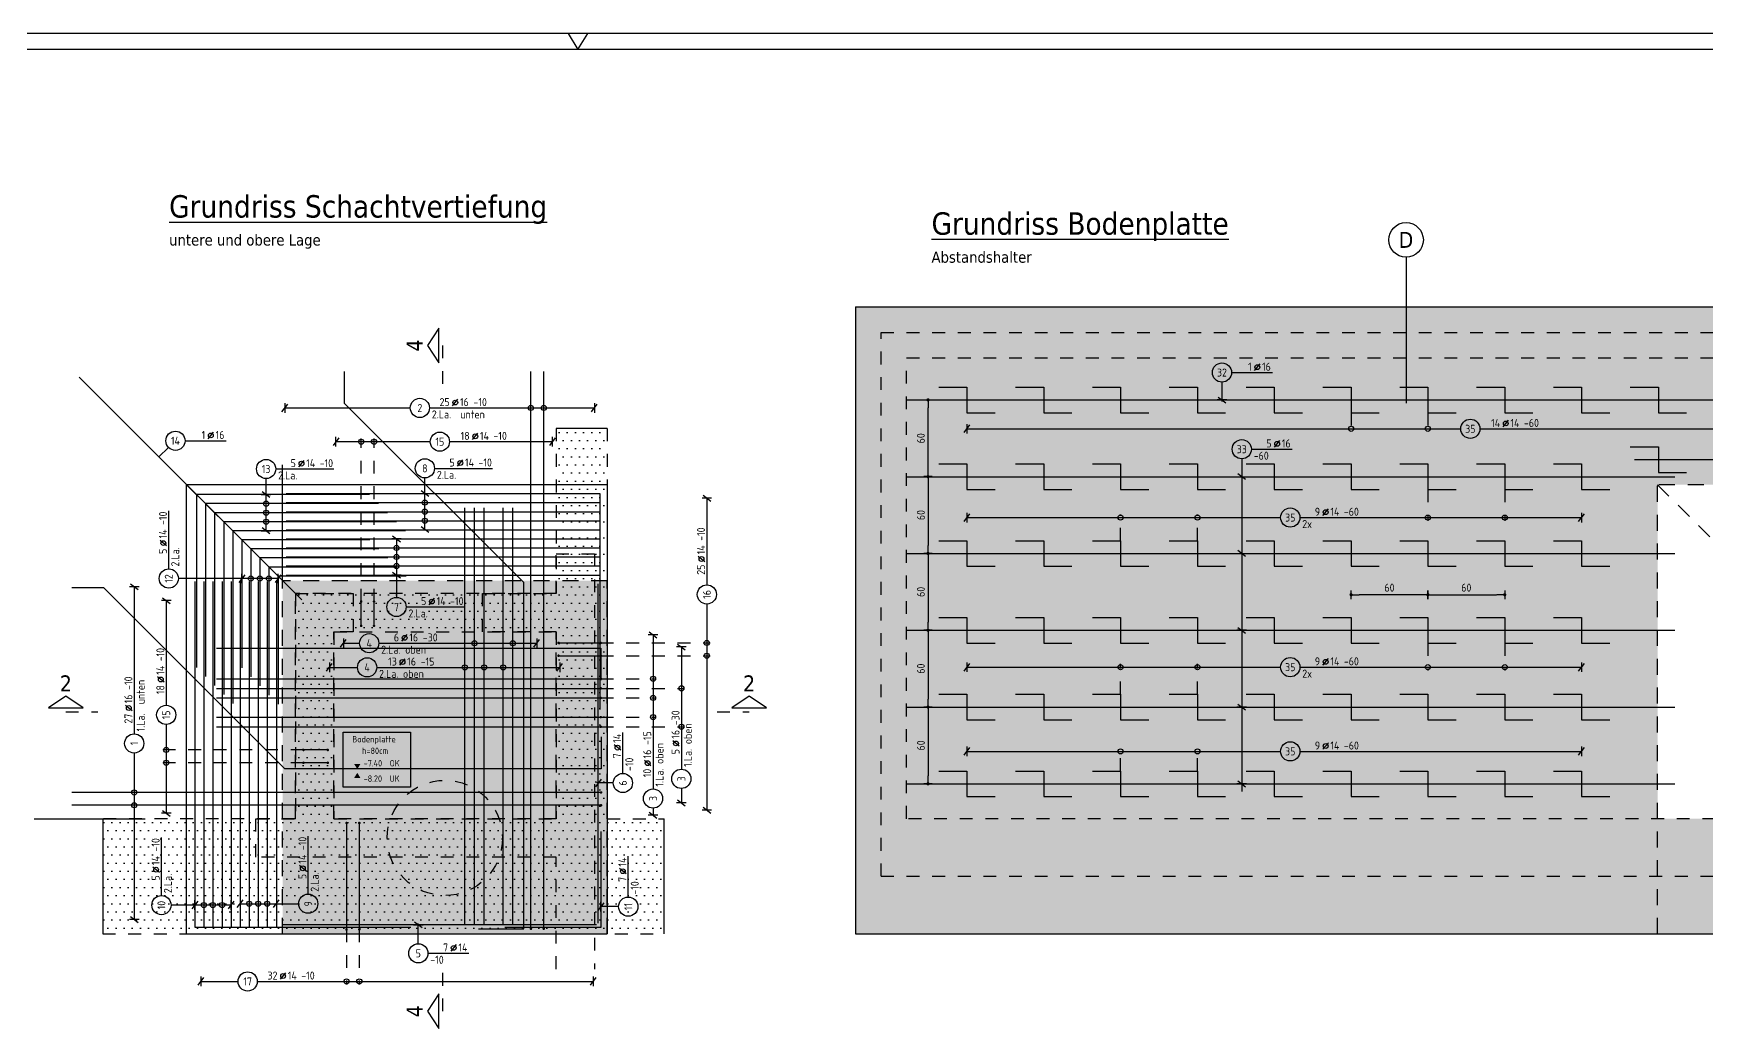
# Model space of a CAD drawing. Extents: x -13.2 to 53.1, y -36.8 to 21.9.
# Drawn here: x 12.98 to 26.05, y 13.25 to 21.02 of the extents above; entities that cross this region are included whole.
import ezdxf
from ezdxf.enums import TextEntityAlignment as Align

# ---------------------------------------------------------------- set-up
doc = ezdxf.new("R2010")
doc.units = 0
doc.header["$LTSCALE"] = 0.25
for name, pattern in [('AUSGEZOGEN', [1000.01, 1000, 0.01]), ('DIVIDE2', [0.625, 0.25, -0.125, 0, -0.125, 0, -0.125]), ('DOT', [0.175, 0.05, -0.125]), ('HIDDEN4', [0.12, 0.02, -0.1]), ('PUNKT', [0.175, 0.05, -0.125]), ('STRICHPUNKT2', [0.55, 0.25, -0.125, 0.05, -0.125]), ('VERDECKT', [0.375, 0.25, -0.125]), ('VERDECKTX2', [0.75, 0.5, -0.25])]:
    doc.linetypes.add(name, pattern=pattern)
for name, color, linetype in [('2.UG', 7, 'Continuous'), ('ACHSEN', 7, 'Continuous'), ('AFB', 7, 'Continuous'), ('BETON', 7, 'Continuous'), ('DRUEBER', 7, 'Continuous'), ('grau_hell', 7, 'Continuous'), ('Gründungspfähle', 7, 'Continuous'), ('koten', 7, 'Continuous'), ('MASSE', 7, 'Continuous'), ('OBJEKT', 7, 'Continuous'), ('RAHMEN', 7, 'Continuous'), ('RND', 7, 'Continuous'), ('SCHNITTE', 7, 'Continuous'), ('SCHRAFF', 7, 'Continuous'), ('SFP_Achsen', 7, 'Continuous'), ('TEXT', 7, 'Continuous'), ('VERDECKT', 7, 'Continuous')]:
    doc.layers.add(name, color=color, linetype=linetype)
doc.layers.add('NOPLOT', color=7, linetype='Continuous', plot=False)
doc.layers.add('RND-NOPLOT', color=7, linetype='Continuous', plot=False)
doc.styles.add('helv', font='tahoma.ttf')
doc.styles.add('txt', font='isocp.shx')
doc.dimstyles.new('DOT_I', dxfattribs={"dimscale": 0.25, "dimtxt": 0.25, "dimasz": 0.25, "dimexe": 0.1, "dimexo": 0.3, "dimgap": 0.1, "dimtad": 1, "dimdec": 3, "dimzin": 3, "dimtxsty": 'txt', "dimblk": 'DOT', "dimblk1": 'DOT', "dimblk2": 'DOT', "dimsah": 1, "dimcen": 0.1, "dimse1": 1, "dimse2": 1, "dimazin": 0, "dimtfac": 1, "dimtdec": 4, "dimtix": 1, "dimtmove": 2, "dimatfit": 3, "dimfxl": 0, "dimtvp": 1, "dimtolj": 1, "dimtzin": 0, "dimarcsym": 0})

# ---------------------------------------------------------------- blocks, each defined once
blk = doc.blocks.new('okrd_o')
at = {"layer": 'koten', "color": 7, "linetype": 'Continuous'}
blk.add_solid([(-0.125, 0.202), (0.125, 0.202), (0, 0)], dxfattribs=at)
at = {"layer": 'koten', "style": 'txt'}
blk.add_attdef('OKRD', (0.25, 0.1), '', height=0.25, dxfattribs=at)
blk = doc.blocks.new('okrd_u')
at = {"layer": 'koten', "color": 7, "linetype": 'Continuous'}
blk.add_solid([(-0.125, -0.202), (0.125, -0.202), (0, 0)], dxfattribs=at)
at = {"layer": 'koten', "style": 'txt'}
blk.add_attdef('OKRD', (0.25, -0.35), '', height=0.25, dxfattribs=at)
blk = doc.blocks.new('lei_gre')
at = {"layer": 'RND', "color": 7, "linetype": 'Continuous'}
for p, q in [((-0.09, -0.12), (0.09, 0.12)), ((0, 0.15), (0, -0.15))]:
    blk.add_line(p, q, dxfattribs=at)
blk = doc.blocks.new('RND_LEI')
at = {"layer": 'RND', "color": 7, "linetype": 'Continuous'}
blk.add_line((1.022, 0.066), (1.19, 0.27), dxfattribs=at)
for centre, radius in [((0, 0), 0.3), ((1.106, 0.168), 0.075)]:
    blk.add_circle(centre, radius, dxfattribs=at)
at = {"layer": 'RND', "color": 7, "linetype": 'Continuous', "style": 'txt'}
blk.add_attdef('POSL', text='', height=0.25, dxfattribs=at).set_placement((0, 0), align=Align.MIDDLE)
blk.add_attdef('ANZ', text='', height=0.25, dxfattribs=at).set_placement((0.931, 0.057), align=Align.RIGHT)
for tag, p in [('DUM', (1.253, 0.057)), ('ABSTD', (1.674, 0.057)), ('POSTXT', (0.374, -0.327))]:
    blk.add_attdef(tag, p, '', height=0.25, dxfattribs=at)
blk = doc.blocks.new('DOT')
at = {"layer": 'MASSE', "color": 7, "linetype": 'Continuous'}
for p, q in [((0, 0), (-1, 0)), ((0, 0.54), (0, -0.54))]:
    blk.add_line(p, q, dxfattribs=at)
at = {"layer": 'MASSE', "color": 7, "linetype": 'Continuous', "const_width": 0.2}
blk.add_lwpolyline([(-0.1, 0, 1), (0.1, 0, 1)], format="xyb", close=True, dxfattribs=at)
blk = doc.blocks.new('*D24')
at = {"layer": 'Defpoints', "color": 0, "linetype": 'AUSGEZOGEN', "transparency": 16777216}
for p in [(19.971, 18.162), (19.971, 18.162), (19.971, 17.562)]:
    blk.add_point(p, dxfattribs=at)
at = {"layer": 'MASSE', "color": 0, "linetype": 'AUSGEZOGEN', "lineweight": -2, "transparency": 16777216}
blk.add_line((19.971, 17.624), (19.971, 18.099), dxfattribs=at)
at = {"layer": 'MASSE', "color": 0, "linetype": 'AUSGEZOGEN', "lineweight": -2, "transparency": 16777216, "xscale": 0.0625, "yscale": 0.0625, "zscale": 0.0625}
for p, rotation in [((19.971, 18.162), 90), ((19.971, 17.562), 270)]:
    blk.add_blockref('DOT', p, dxfattribs=dict(at, rotation=rotation))
at = {"layer": 'MASSE', "color": 0, "linetype": 'AUSGEZOGEN', "transparency": 16777216, "insert": (19.915, 17.862), "char_height": 0.0625, "attachment_point": 5, "rotation": 90, "style": 'txt'}
blk.add_mtext('\\A1;60', dxfattribs=at)
blk = doc.blocks.new('*D25')
at = {"layer": 'Defpoints', "color": 0, "linetype": 'AUSGEZOGEN', "transparency": 16777216}
for p in [(19.971, 17.562), (19.971, 16.962), (19.971, 16.962)]:
    blk.add_point(p, dxfattribs=at)
at = {"layer": 'MASSE', "color": 0, "linetype": 'AUSGEZOGEN', "lineweight": -2, "transparency": 16777216}
blk.add_line((19.971, 17.499), (19.971, 17.024), dxfattribs=at)
at = {"layer": 'MASSE', "color": 0, "linetype": 'AUSGEZOGEN', "lineweight": -2, "transparency": 16777216, "xscale": 0.0625, "yscale": 0.0625, "zscale": 0.0625}
for p, rotation in [((19.971, 17.562), 90), ((19.971, 16.962), 270)]:
    blk.add_blockref('DOT', p, dxfattribs=dict(at, rotation=rotation))
at = {"layer": 'MASSE', "color": 0, "linetype": 'AUSGEZOGEN', "transparency": 16777216, "insert": (19.915, 17.262), "char_height": 0.0625, "attachment_point": 5, "rotation": 90, "style": 'txt'}
blk.add_mtext('\\A1;60', dxfattribs=at)
blk = doc.blocks.new('*D26')
at = {"layer": 'Defpoints', "color": 0, "linetype": 'AUSGEZOGEN', "transparency": 16777216}
for p in [(19.971, 16.962), (19.971, 16.362), (19.971, 16.362)]:
    blk.add_point(p, dxfattribs=at)
at = {"layer": 'MASSE', "color": 0, "linetype": 'AUSGEZOGEN', "lineweight": -2, "transparency": 16777216}
blk.add_line((19.971, 16.899), (19.971, 16.424), dxfattribs=at)
at = {"layer": 'MASSE', "color": 0, "linetype": 'AUSGEZOGEN', "lineweight": -2, "transparency": 16777216, "xscale": 0.0625, "yscale": 0.0625, "zscale": 0.0625}
for p, rotation in [((19.971, 16.962), 90), ((19.971, 16.362), 270)]:
    blk.add_blockref('DOT', p, dxfattribs=dict(at, rotation=rotation))
at = {"layer": 'MASSE', "color": 0, "linetype": 'AUSGEZOGEN', "transparency": 16777216, "insert": (19.915, 16.662), "char_height": 0.0625, "attachment_point": 5, "rotation": 90, "style": 'txt'}
blk.add_mtext('\\A1;60', dxfattribs=at)
blk = doc.blocks.new('*D27')
at = {"layer": 'Defpoints', "color": 0, "linetype": 'AUSGEZOGEN', "transparency": 16777216}
for p in [(19.971, 16.362), (19.971, 15.762), (19.971, 15.762)]:
    blk.add_point(p, dxfattribs=at)
at = {"layer": 'MASSE', "color": 0, "linetype": 'AUSGEZOGEN', "lineweight": -2, "transparency": 16777216}
blk.add_line((19.971, 16.299), (19.971, 15.824), dxfattribs=at)
at = {"layer": 'MASSE', "color": 0, "linetype": 'AUSGEZOGEN', "lineweight": -2, "transparency": 16777216, "xscale": 0.0625, "yscale": 0.0625, "zscale": 0.0625}
for p, rotation in [((19.971, 16.362), 90), ((19.971, 15.762), 270)]:
    blk.add_blockref('DOT', p, dxfattribs=dict(at, rotation=rotation))
at = {"layer": 'MASSE', "color": 0, "linetype": 'AUSGEZOGEN', "transparency": 16777216, "insert": (19.915, 16.062), "char_height": 0.0625, "attachment_point": 5, "rotation": 90, "style": 'txt'}
blk.add_mtext('\\A1;60', dxfattribs=at)
blk = doc.blocks.new('*D28')
at = {"layer": 'Defpoints', "color": 0, "linetype": 'AUSGEZOGEN', "transparency": 16777216}
for p in [(19.971, 15.762), (19.971, 15.162), (19.971, 15.162)]:
    blk.add_point(p, dxfattribs=at)
at = {"layer": 'MASSE', "color": 0, "linetype": 'AUSGEZOGEN', "lineweight": -2, "transparency": 16777216}
blk.add_line((19.971, 15.699), (19.971, 15.224), dxfattribs=at)
at = {"layer": 'MASSE', "color": 0, "linetype": 'AUSGEZOGEN', "lineweight": -2, "transparency": 16777216, "xscale": 0.0625, "yscale": 0.0625, "zscale": 0.0625}
for p, rotation in [((19.971, 15.762), 90), ((19.971, 15.162), 270)]:
    blk.add_blockref('DOT', p, dxfattribs=dict(at, rotation=rotation))
at = {"layer": 'MASSE', "color": 0, "linetype": 'AUSGEZOGEN', "transparency": 16777216, "insert": (19.915, 15.462), "char_height": 0.0625, "attachment_point": 5, "rotation": 90, "style": 'txt'}
blk.add_mtext('\\A1;60', dxfattribs=at)
blk = doc.blocks.new('*D29')
at = {"layer": 'Defpoints', "color": 0, "linetype": 'AUSGEZOGEN', "transparency": 16777216}
for p in [(23.275, 16.639), (23.275, 16.639), (23.875, 16.639)]:
    blk.add_point(p, dxfattribs=at)
at = {"layer": 'MASSE', "color": 0, "linetype": 'AUSGEZOGEN', "lineweight": -2, "transparency": 16777216}
blk.add_line((23.812, 16.639), (23.337, 16.639), dxfattribs=at)
at = {"layer": 'MASSE', "color": 0, "linetype": 'AUSGEZOGEN', "lineweight": -2, "transparency": 16777216, "xscale": 0.0625, "yscale": 0.0625, "zscale": 0.0625, "rotation": 180}
blk.add_blockref('DOT', (23.275, 16.639), dxfattribs=at)
at = {"layer": 'MASSE', "color": 0, "linetype": 'AUSGEZOGEN', "lineweight": -2, "transparency": 16777216, "xscale": 0.0625, "yscale": 0.0625, "zscale": 0.0625}
blk.add_blockref('DOT', (23.875, 16.639), dxfattribs=at)
at = {"layer": 'MASSE', "color": 0, "linetype": 'AUSGEZOGEN', "transparency": 16777216, "insert": (23.575, 16.695), "char_height": 0.0625, "attachment_point": 5, "style": 'txt'}
blk.add_mtext('\\A1;60', dxfattribs=at)
blk = doc.blocks.new('*D30')
at = {"layer": 'Defpoints', "color": 0, "linetype": 'AUSGEZOGEN', "transparency": 16777216}
for p in [(23.875, 16.639), (24.475, 16.639), (24.475, 16.639)]:
    blk.add_point(p, dxfattribs=at)
at = {"layer": 'MASSE', "color": 0, "linetype": 'AUSGEZOGEN', "lineweight": -2, "transparency": 16777216}
blk.add_line((23.937, 16.639), (24.412, 16.639), dxfattribs=at)
at = {"layer": 'MASSE', "color": 0, "linetype": 'AUSGEZOGEN', "lineweight": -2, "transparency": 16777216, "xscale": 0.0625, "yscale": 0.0625, "zscale": 0.0625, "rotation": 180}
blk.add_blockref('DOT', (23.875, 16.639), dxfattribs=at)
at = {"layer": 'MASSE', "color": 0, "linetype": 'AUSGEZOGEN', "lineweight": -2, "transparency": 16777216, "xscale": 0.0625, "yscale": 0.0625, "zscale": 0.0625}
blk.add_blockref('DOT', (24.475, 16.639), dxfattribs=at)
at = {"layer": 'MASSE', "color": 0, "linetype": 'AUSGEZOGEN', "transparency": 16777216, "insert": (24.175, 16.695), "char_height": 0.0625, "attachment_point": 5, "style": 'txt'}
blk.add_mtext('\\A1;60', dxfattribs=at)
blk = doc.blocks.new('SCHN-1')
at = {"layer": 'SCHNITTE', "color": 5, "linetype": 'Continuous'}
blk.add_lwpolyline([(0.54, 0.125), (0, 0.485), (-0.54, 0.125)], close=True, dxfattribs=at)
at = {"layer": 'SCHNITTE', "color": 6, "linetype": 'Continuous', "style": 'helv'}
blk.add_attdef('SCHN-1', text='', height=0.5, dxfattribs=at).set_placement((0, 0.635), align=Align.CENTER)
blk = doc.blocks.new('A0-19-0')
at = {"layer": 'RAHMEN'}
blk.add_line((137.9, 84.1), (0, 84.1), dxfattribs=at)
at = {"layer": 'RAHMEN', "color": 7, "linetype": 'Continuous'}
for p, q in [((68.64, 84.1), (68.95, 83.6)), ((68.95, 83.6), (69.26, 84.1))]:
    blk.add_line(p, q, dxfattribs=at)
at = {"layer": 'RAHMEN', "color": 5}
blk.add_line((137.4, 83.6), (2, 83.6), dxfattribs=at)

msp = doc.modelspace()

# ---------------------------------------------------------------- hatches: boundary and pattern name
at = {"layer": 'grau_hell'}
for points in [[(28.9542, 17.4992), (28.9542, 18.8892), (19.4042, 18.8892), (19.4042, 13.9892), (25.6692, 13.9892), (25.6692, 17.4992)], [(17.4661, 16.7492), (14.9311, 16.7492), (14.9311, 13.9892), (17.4661, 13.9892)]]:
    msp.add_hatch(color=9, dxfattribs=at).paths.add_polyline_path(points)
at = {"layer": 'SCHRAFF', "linetype": 'AUSGEZOGEN'}
h = msp.add_hatch(dxfattribs=at)
h.set_pattern_fill('DOTS', scale=0.04, double=1)
h.set_pattern_definition([(0, (7.14734, 48.090336), (0.03175, 0.0635), [0, -0.0635])])
h.paths.add_polyline_path([(28.9542, 18.8892), (19.4042, 18.8892), (19.4042, 13.9892), (28.9542, 13.9892)])
h.paths.add_polyline_path([(28.5542, 18.4892), (28.5542, 16.6492), (28.5542, 16.3492), (28.5542, 14.8892), (26.8192, 14.8892), (26.5192, 14.8892), (19.8042, 14.8892), (19.8042, 18.4892)], flags=16)
h.paths.add_polyline_path([(24.3989, 15.6278), (25.0548, 15.6278), (25.0548, 15.0903), (24.3989, 15.0903)], flags=0)
h.paths.add_polyline_path([(26.8192, 16.3492), (28.5542, 16.3492), (26.957, 16.2118), (26.8192, 14.8892)], flags=0)
h.paths.add_polyline_path([(27.3519, 15.9666), (28.0078, 15.9666), (28.0078, 15.429), (27.3519, 15.429)], flags=0)
h.paths.add_polyline_path([(27.531, 15.7385), (27.8125, 15.7385), (27.8125, 15.8263), (27.531, 15.8263)], flags=8)
h.paths.add_polyline_path([(27.4302, 15.8306), (27.9052, 15.8306), (27.9052, 15.9431), (27.4302, 15.9431)], flags=8)
h.paths.add_polyline_path([(24.578, 15.3998), (24.8595, 15.3998), (24.8595, 15.4876), (24.578, 15.4876)], flags=8)
h.paths.add_polyline_path([(24.4772, 15.4919), (24.9522, 15.4919), (24.9522, 15.6044), (24.4772, 15.6044)], flags=8)
at = {"layer": 'SCHRAFF', "linetype": 'Continuous'}
h = msp.add_hatch(dxfattribs=at)
h.set_pattern_fill('DOTS', scale=0.04, style=0, double=1)
h.set_pattern_definition([(0, (-4.340735, 39.815726), (0.03175, 0.0635), [0, -0.0635])])
h.paths.add_polyline_path([(15.0311, 16.6492), (15.0311, 14.8892), (14.1811, 14.8892), (14.1811, 13.9892), (17.4661, 13.9892), (17.4661, 17.4992), (17.0661, 17.4992), (17.0661, 16.6492)])
h.paths.add_polyline_path([(17.0661, 16.3492), (17.0661, 14.8892), (15.3311, 14.8892), (15.3311, 16.3492)], flags=16)
h.paths.add_polyline_path([(17.4661, 17.4992), (17.4661, 17.9392), (17.0661, 17.9392), (17.0661, 17.4992)])
h.paths.add_polyline_path([(17.4661, 13.9892), (17.9093, 13.9892), (17.9093, 14.8892), (17.4661, 14.8892)])
h.paths.add_polyline_path([(14.1811, 14.8892), (13.5257, 14.8892), (13.5257, 13.9892), (14.1811, 13.9892)])

# ---------------------------------------------------------------- linework, layer by layer
at = {"layer": '2.UG', "color": 102, "linetype": 'HIDDEN4', "lineweight": -2}
for p, q in [((17.0661, 16.6492), (17.0661, 16.9592)), ((17.0661, 16.9592), (17.3661, 16.9592)), ((17.3661, 16.9592), (17.3661, 13.7145)), ((15.0311, 14.8892), (15.0311, 16.6492)), ((15.0311, 16.6492), (15.4811, 16.6492)), ((15.4811, 16.6492), (15.4811, 16.3492)), ((16.4911, 16.3492), (16.4911, 16.6492)), ((16.4911, 16.6492), (17.0661, 16.6492)), ((15.4811, 16.3492), (15.3311, 16.3492)), ((15.3311, 16.3492), (15.3311, 14.8892)), ((17.0661, 16.3492), (16.4911, 16.3492)), ((17.0661, 14.8892), (17.0661, 16.3492)), ((14.7211, 14.5892), (14.7211, 14.8892)), ((14.7211, 14.8892), (15.0311, 14.8892)), ((15.3311, 14.8892), (17.0661, 14.8892)), ((17.0661, 14.5892), (14.7211, 14.5892)), ((17.0661, 13.7145), (17.0661, 14.5892))]:
    msp.add_line(p, q, dxfattribs=at)
at = {"layer": 'ACHSEN', "color": 140, "linetype": 'AUSGEZOGEN'}
for p, q in [((23.7042, 19.2764), (23.7042, 18.1372)), ((12.9913, 14.8892), (13.8567, 14.8892))]:
    msp.add_line(p, q, dxfattribs=at)
at = {"layer": 'AFB', "color": 1, "linetype": 'DIVIDE2'}
for p, q in [((19.6042, 18.6892), (28.7542, 18.6892)), ((19.6042, 14.4392), (19.6042, 18.6892)), ((19.6042, 14.4392), (28.7542, 14.4392))]:
    msp.add_line(p, q, dxfattribs=at)
at = {"layer": 'BETON', "color": 6, "linetype": 'AUSGEZOGEN'}
for p, q in [((19.4042, 18.8892), (28.9542, 18.8892)), ((19.4042, 18.8892), (19.4042, 13.9892)), ((17.4661, 17.4992), (14.1811, 17.4992)), ((14.1811, 13.9892), (14.1811, 17.4992)), ((17.4661, 17.4992), (17.4661, 13.9892)), ((14.1811, 13.9892), (17.4661, 13.9892)), ((19.4042, 13.9892), (28.9542, 13.9892))]:
    msp.add_line(p, q, dxfattribs=at)
at = {"layer": 'DRUEBER', "color": 7, "linetype": 'PUNKT'}
for p, q in [((17.4661, 17.9392), (17.4661, 14.8892)), ((17.0661, 16.6492), (15.0311, 16.6492)), ((15.0311, 16.6492), (15.0311, 14.8892)), ((15.3311, 16.3492), (17.0661, 16.3492)), ((15.3311, 14.8892), (15.3311, 16.3492)), ((13.5257, 13.9892), (17.9093, 13.9892))]:
    msp.add_line(p, q, dxfattribs=at)
at = {"layer": 'DRUEBER', "color": 7, "linetype": 'DOT'}
msp.add_line((17.4661, 14.8892), (17.9093, 14.8892), dxfattribs=at)
at = {"layer": 'DRUEBER', "color": 7, "linetype": 'PUNKT'}
for points in [[(26.5192, 14.8892), (19.8042, 14.8892), (19.8042, 18.4892), (28.5542, 18.4892), (28.5542, 16.6492)], [(17.0661, 17.9392), (17.0661, 16.6492)], [(17.0661, 16.3492), (17.0661, 14.8892), (15.3311, 14.8892)], [(15.0311, 14.8892), (13.5257, 14.8892)]]:
    msp.add_lwpolyline(points, dxfattribs=at)
at = {"layer": 'Gründungspfähle', "color": 171, "linetype": 'VERDECKT'}
msp.add_circle((16.1979, 14.7392), 0.45, dxfattribs=at)
at = {"layer": 'NOPLOT', "color": 191, "linetype": 'AUSGEZOGEN'}
for points in [[(17.4661, 17.9392), (17.0661, 17.9392)], [(13.5257, 14.8892), (13.5257, 13.9892)], [(17.9093, 13.9892), (17.9093, 14.8892)]]:
    msp.add_lwpolyline(points, dxfattribs=at)
at = {"layer": 'OBJEKT', "color": 1, "linetype": 'AUSGEZOGEN'}
msp.add_lwpolyline([(15.4042, 15.5666), (15.929, 15.5666), (15.929, 15.1365), (15.4042, 15.1365)], close=True, dxfattribs=at)
at = {"layer": 'RND', "color": 102, "linetype": 'AUSGEZOGEN'}
for p, q in [((22.2665, 18.3006), (22.2665, 18.1492)), ((14.0401, 17.7901), (13.964, 17.7162)), ((22.4212, 17.7013), (22.4212, 15.101)), ((17.513, 15.1685), (17.3854, 15.1685)), ((17.5551, 14.2026), (17.4069, 14.2026)), ((15.9905, 13.9128), (15.9905, 14.0713))]:
    msp.add_line(p, q, dxfattribs=at)
at = {"layer": 'RND', "color": 7, "linetype": 'AUSGEZOGEN'}
for p, q in [((22.3415, 18.3756), (22.6615, 18.3756)), ((14.9482, 18.099), (15.9277, 18.099)), ((16.0777, 18.099), (17.3652, 18.099)), ((20.2748, 17.9359), (24.1314, 17.9359)), ((24.2814, 17.9359), (28.0748, 17.9359)), ((14.1689, 17.8423), (14.4889, 17.8423)), ((16.0838, 17.8351), (15.3475, 17.8351)), ((17.0375, 17.8351), (16.2338, 17.8351)), ((22.4962, 17.7763), (22.8162, 17.7763)), ((14.8016, 17.4217), (14.8016, 17.547)), ((14.8766, 17.622), (15.3297, 17.622)), ((16.0419, 17.4297), (16.0419, 17.5519)), ((16.1169, 17.6269), (16.5701, 17.6269)), ((14.8016, 17.1388), (14.8016, 17.4217)), ((16.0419, 17.1469), (16.0419, 17.4297)), ((18.2439, 17.3936), (18.2439, 16.7169)), ((14.0417, 16.8412), (14.0417, 17.2943)), ((20.2748, 17.2424), (22.7251, 17.2424)), ((22.8751, 17.2424), (25.0748, 17.2424)), ((15.8202, 17.0762), (15.8202, 16.7933)), ((14.6121, 16.7662), (14.1167, 16.7662)), ((14.895, 16.7662), (14.6121, 16.7662)), ((15.8202, 16.7933), (15.8202, 16.619)), ((13.772, 16.7024), (13.772, 15.5526)), ((14.0217, 16.5933), (14.0217, 15.7756)), ((15.8952, 16.544), (16.3483, 16.544)), ((18.2439, 16.5669), (18.2439, 14.9565)), ((15.4057, 16.2605), (15.532, 16.2605)), ((15.682, 16.2605), (16.9157, 16.2605)), ((17.8237, 16.3263), (17.8237, 15.122)), ((18.0448, 16.2315), (18.0448, 15.2759)), ((15.2959, 16.0717), (15.5154, 16.0717)), ((15.6654, 16.0717), (17.0945, 16.0717)), ((20.2748, 16.0734), (22.7251, 16.0734)), ((22.8751, 16.0734), (25.0748, 16.0734)), ((14.0217, 15.6256), (14.0217, 14.9316)), ((17.588, 15.2435), (17.588, 15.5635)), ((13.772, 15.4026), (13.772, 14.1018)), ((20.2748, 15.4155), (22.7251, 15.4155)), ((22.8751, 15.4155), (25.0748, 15.4155)), ((18.0448, 15.1259), (18.0448, 15.0138)), ((17.8237, 14.972), (17.8237, 14.9174)), ((13.9845, 14.2894), (13.9845, 14.7425)), ((15.1309, 14.3002), (15.1309, 14.7534)), ((17.6301, 14.2776), (17.6301, 14.5976)), ((14.2454, 14.2144), (14.0595, 14.2144)), ((14.5282, 14.2144), (14.2454, 14.2144)), ((14.599, 14.2252), (14.8818, 14.2252)), ((14.8818, 14.2252), (15.0559, 14.2252)), ((16.0655, 13.8378), (16.3855, 13.8378)), ((14.2932, 13.6182), (14.583, 13.6182)), ((14.733, 13.6182), (17.3571, 13.6182))]:
    msp.add_line(p, q, dxfattribs=at)
at = {"layer": 'RND', "color": 102, "linetype": 'VERDECKT'}
for p, q in [((23.2748, 18.0618), (23.2748, 17.9109)), ((23.8748, 18.0618), (23.8748, 17.9109)), ((15.5445, 16.5866), (15.5445, 17.8601)), ((15.6445, 16.5866), (15.6445, 17.8601)), ((23.8748, 17.4618), (23.8748, 17.2174)), ((24.4748, 17.4618), (24.4748, 17.2174)), ((21.4748, 17.0618), (21.4748, 17.2674)), ((22.0748, 17.0618), (22.0748, 17.2674)), ((17.415, 16.263), (18.2689, 16.263)), ((23.8748, 16.2618), (23.8748, 16.0484)), ((24.4748, 16.2618), (24.4748, 16.0484)), ((17.415, 16.163), (18.2689, 16.163)), ((21.4748, 15.8618), (21.4748, 16.0984)), ((22.0748, 15.8618), (22.0748, 16.0984)), ((17.415, 15.983), (17.8487, 15.983)), ((17.415, 15.908), (18.0698, 15.908)), ((17.415, 15.833), (17.8487, 15.833)), ((17.415, 15.683), (17.8487, 15.683)), ((17.415, 15.608), (18.0698, 15.608)), ((15.0937, 15.4267), (13.9967, 15.4267)), ((21.4748, 15.2618), (21.4748, 15.4405)), ((22.0748, 15.2618), (22.0748, 15.4405)), ((15.0937, 15.3267), (13.9967, 15.3267)), ((15.4299, 14.0241), (15.4299, 13.5932)), ((15.5299, 14.0241), (15.5299, 13.5932))]:
    msp.add_line(p, q, dxfattribs=at)
at = {"layer": 'RND', "color": 191, "linetype": 'AUSGEZOGEN'}
msp.add_line((14.9311, 16.7492), (14.9311, 17.6536), dxfattribs=at)
at = {"layer": 'RND', "color": 1, "linetype": 'AUSGEZOGEN'}
for points in [[(13.3409, 18.3393), (13.5177, 18.1626), (14.9033, 16.7769), (15.0801, 16.6002)], [(16.87, 14.0292), (16.87, 16.7343), (16.87, 18.1344), (16.87, 18.3844)], [(16.97, 14.0292), (16.97, 16.7343), (16.97, 18.1344), (16.97, 18.3844)], [(20.0548, 18.2618), (20.2748, 18.2618), (20.2748, 18.0618), (20.4948, 18.0618)], [(20.6548, 18.2618), (20.8748, 18.2618), (20.8748, 18.0618), (21.0948, 18.0618)], [(21.2548, 18.2618), (21.4748, 18.2618), (21.4748, 18.0618), (21.6948, 18.0618)], [(21.8548, 18.2618), (22.0748, 18.2618), (22.0748, 18.0618), (22.2948, 18.0618)], [(22.4548, 18.2618), (22.6748, 18.2618), (22.6748, 18.0618), (22.8948, 18.0618)], [(23.0548, 18.2618), (23.2748, 18.2618), (23.2748, 18.0618), (23.4948, 18.0618)], [(23.6548, 18.2618), (23.8748, 18.2618), (23.8748, 18.0618), (24.0948, 18.0618)], [(24.2548, 18.2618), (24.4748, 18.2618), (24.4748, 18.0618), (24.6948, 18.0618)], [(24.8548, 18.2618), (25.0748, 18.2618), (25.0748, 18.0618), (25.2948, 18.0618)], [(25.4548, 18.2618), (25.6748, 18.2618), (25.6748, 18.0618), (25.8948, 18.0618)], [(19.8042, 18.1618), (28.5542, 18.1618)], [(25.4548, 17.7952), (25.6748, 17.7952), (25.6748, 17.5952), (25.8948, 17.5952)], [(20.0548, 17.6618), (20.2748, 17.6618), (20.2748, 17.4618), (20.4948, 17.4618)], [(20.6548, 17.6618), (20.8748, 17.6618), (20.8748, 17.4618), (21.0948, 17.4618)], [(21.2548, 17.6618), (21.4748, 17.6618), (21.4748, 17.4618), (21.6948, 17.4618)], [(21.8548, 17.6618), (22.0748, 17.6618), (22.0748, 17.4618), (22.2948, 17.4618)], [(22.4548, 17.6618), (22.6748, 17.6618), (22.6748, 17.4618), (22.8948, 17.4618)], [(23.0548, 17.6618), (23.2748, 17.6618), (23.2748, 17.4618), (23.4948, 17.4618)], [(23.6548, 17.6618), (23.8748, 17.6618), (23.8748, 17.4618), (24.0948, 17.4618)], [(24.2548, 17.6618), (24.4748, 17.6618), (24.4748, 17.4618), (24.6948, 17.4618)], [(24.8548, 17.6618), (25.0748, 17.6618), (25.0748, 17.4618), (25.2948, 17.4618)], [(25.4878, 17.6952), (28.4878, 17.6952)], [(19.8042, 17.5618), (25.8042, 17.5618)], [(15.6086, 17.4217), (14.2586, 17.4217), (14.2586, 16.0717)], [(14.9575, 17.4297), (17.4084, 17.4297), (17.4084, 16.5797)], [(15.6793, 17.351), (14.3293, 17.351), (14.3293, 16.001)], [(15.75, 17.2803), (14.4, 17.2803), (14.4, 15.9303)], [(14.9575, 17.359), (17.4084, 17.359), (17.4084, 16.509)], [(14.9575, 17.2883), (17.4084, 17.2883), (17.4084, 16.4383)], [(16.3541, 14.0676), (16.3541, 17.3176)], [(16.5041, 14.0676), (16.5041, 17.3176)], [(16.6541, 14.0676), (16.6541, 17.3176)], [(15.8207, 17.2095), (14.4707, 17.2095), (14.4707, 15.8595)], [(15.8914, 17.1388), (14.5414, 17.1388), (14.5414, 15.7888)], [(14.9575, 17.2176), (17.4084, 17.2176), (17.4084, 16.3676)], [(14.9575, 17.1469), (17.4084, 17.1469), (17.4084, 16.2969)], [(15.6121, 17.0681), (14.6121, 17.0681), (14.6121, 16.0681)], [(15.6828, 16.9974), (14.6828, 16.9974), (14.6828, 15.9974)], [(14.9575, 17.0762), (17.4084, 17.0762), (17.4084, 16.0262)], [(14.9575, 17.0055), (17.4084, 17.0055), (17.4084, 15.9555)], [(20.0548, 17.0618), (20.2748, 17.0618), (20.2748, 16.8618), (20.4948, 16.8618)], [(20.6548, 17.0618), (20.8748, 17.0618), (20.8748, 16.8618), (21.0948, 16.8618)], [(21.2548, 17.0618), (21.4748, 17.0618), (21.4748, 16.8618), (21.6948, 16.8618)], [(21.8548, 17.0618), (22.0748, 17.0618), (22.0748, 16.8618), (22.2948, 16.8618)], [(22.4548, 17.0618), (22.6748, 17.0618), (22.6748, 16.8618), (22.8948, 16.8618)], [(23.0548, 17.0618), (23.2748, 17.0618), (23.2748, 16.8618), (23.4948, 16.8618)], [(23.6548, 17.0618), (23.8748, 17.0618), (23.8748, 16.8618), (24.0948, 16.8618)], [(24.2548, 17.0618), (24.4748, 17.0618), (24.4748, 16.8618), (24.6948, 16.8618)], [(24.8548, 17.0618), (25.0748, 17.0618), (25.0748, 16.8618), (25.2948, 16.8618)], [(15.7535, 16.9267), (14.7535, 16.9267), (14.7535, 15.9267)], [(15.8242, 16.856), (14.8242, 16.856), (14.8242, 15.856)], [(14.9575, 16.9347), (17.4084, 16.9347), (17.4084, 15.8847)], [(14.9575, 16.864), (17.4084, 16.864), (17.4084, 15.814)], [(19.8042, 16.9618), (25.8042, 16.9618)], [(14.2454, 16.7424), (14.2454, 14.0424), (15.6454, 14.0424)], [(14.3161, 16.7424), (14.3161, 14.0424), (15.7161, 14.0424)], [(14.3868, 16.7424), (14.3868, 14.0424), (15.7868, 14.0424)], [(14.4575, 16.7424), (14.4575, 14.0424), (15.8575, 14.0424)], [(14.5282, 16.7424), (14.5282, 14.0424), (15.9282, 14.0424)], [(14.599, 16.7424), (14.599, 14.0424), (15.649, 14.0424)], [(14.6697, 16.7424), (14.6697, 14.0424), (15.7197, 14.0424)], [(14.7404, 16.7424), (14.7404, 14.0424), (15.7904, 14.0424)], [(14.8111, 16.7424), (14.8111, 14.0424), (15.8611, 14.0424)], [(14.8818, 16.7424), (14.8818, 14.0424), (15.9318, 14.0424)], [(15.895, 16.7853), (14.895, 16.7853), (14.895, 15.7853)], [(14.9575, 16.7933), (17.4084, 16.7933), (17.4084, 15.7433)], [(17.3958, 14.0742), (17.3958, 16.7242)], [(15.5445, 16.3966), (15.5445, 16.5866)], [(15.6445, 16.3966), (15.6445, 16.5866)], [(19.8042, 16.3618), (25.8042, 16.3618)], [(20.0548, 16.4618), (20.2748, 16.4618), (20.2748, 16.2618), (20.4948, 16.2618)], [(20.6548, 16.4618), (20.8748, 16.4618), (20.8748, 16.2618), (21.0948, 16.2618)], [(21.2548, 16.4618), (21.4748, 16.4618), (21.4748, 16.2618), (21.6948, 16.2618)], [(21.8548, 16.4618), (22.0748, 16.4618), (22.0748, 16.2618), (22.2948, 16.2618)], [(22.4548, 16.4618), (22.6748, 16.4618), (22.6748, 16.2618), (22.8948, 16.2618)], [(23.0548, 16.4618), (23.2748, 16.4618), (23.2748, 16.2618), (23.4948, 16.2618)], [(23.6548, 16.4618), (23.8748, 16.4618), (23.8748, 16.2618), (24.0948, 16.2618)], [(24.2548, 16.4618), (24.4748, 16.4618), (24.4748, 16.2618), (24.6948, 16.2618)], [(24.8548, 16.4618), (25.0748, 16.4618), (25.0748, 16.2618), (25.2948, 16.2618)], [(17.0852, 16.263), (17.415, 16.263)], [(17.0852, 16.163), (17.415, 16.163)], [(14.415, 15.983), (17.415, 15.983)], [(14.415, 15.833), (17.415, 15.833)], [(20.0548, 15.8618), (20.2748, 15.8618), (20.2748, 15.6618), (20.4948, 15.6618)], [(20.6548, 15.8618), (20.8748, 15.8618), (20.8748, 15.6618), (21.0948, 15.6618)], [(21.2548, 15.8618), (21.4748, 15.8618), (21.4748, 15.6618), (21.6948, 15.6618)], [(21.8548, 15.8618), (22.0748, 15.8618), (22.0748, 15.6618), (22.2948, 15.6618)], [(22.4548, 15.8618), (22.6748, 15.8618), (22.6748, 15.6618), (22.8948, 15.6618)], [(23.0548, 15.8618), (23.2748, 15.8618), (23.2748, 15.6618), (23.4948, 15.6618)], [(23.6548, 15.8618), (23.8748, 15.8618), (23.8748, 15.6618), (24.0948, 15.6618)], [(24.2548, 15.8618), (24.4748, 15.8618), (24.4748, 15.6618), (24.6948, 15.6618)], [(24.8548, 15.8618), (25.0748, 15.8618), (25.0748, 15.6618), (25.2948, 15.6618)], [(14.415, 15.683), (17.415, 15.683)], [(19.8042, 15.7618), (25.8042, 15.7618)], [(15.2837, 15.4267), (15.0937, 15.4267)], [(15.2837, 15.3267), (15.0937, 15.3267)], [(19.8042, 15.1618), (25.8042, 15.1618)], [(20.0548, 15.2618), (20.2748, 15.2618), (20.2748, 15.0618), (20.4948, 15.0618)], [(20.6548, 15.2618), (20.8748, 15.2618), (20.8748, 15.0618), (21.0948, 15.0618)], [(21.2548, 15.2618), (21.4748, 15.2618), (21.4748, 15.0618), (21.6948, 15.0618)], [(21.8548, 15.2618), (22.0748, 15.2618), (22.0748, 15.0618), (22.2948, 15.0618)], [(22.4548, 15.2618), (22.6748, 15.2618), (22.6748, 15.0618), (22.8948, 15.0618)], [(23.0548, 15.2618), (23.2748, 15.2618), (23.2748, 15.0618), (23.4948, 15.0618)], [(23.6548, 15.2618), (23.8748, 15.2618), (23.8748, 15.0618), (24.0948, 15.0618)], [(24.2548, 15.2618), (24.4748, 15.2618), (24.4748, 15.0618), (24.6948, 15.0618)], [(24.8548, 15.2618), (25.0748, 15.2618), (25.0748, 15.0618), (25.2948, 15.0618)], [(17.4176, 15.0946), (14.9476, 15.0946), (13.5334, 15.0946), (13.2834, 15.0946)], [(17.4176, 14.9946), (14.9476, 14.9946), (13.5334, 14.9946), (13.2834, 14.9946)], [(15.4299, 14.8558), (15.4299, 14.0241)], [(15.5299, 14.8558), (15.5299, 14.0241)], [(17.4161, 14.7892), (17.4161, 14.0392), (16.6661, 14.0392)], [(17.3811, 14.0595), (14.9311, 14.0595)]]:
    msp.add_lwpolyline(points, dxfattribs=at)
at = {"layer": 'RND', "color": 7, "linetype": 'AUSGEZOGEN'}
for points in [[(16.4291, 14.0676), (16.4291, 17.3176)], [(16.7291, 14.0676), (16.7291, 17.3176)], [(14.415, 15.908), (17.415, 15.908)], [(14.415, 15.608), (17.415, 15.608)]]:
    msp.add_lwpolyline(points, dxfattribs=at)
at = {"layer": 'RND', "color": 7, "linetype": 'AUSGEZOGEN', "const_width": 0.01}
for points in [[(15.5445, 16.5916, 1), (15.5445, 16.5816, 1)], [(15.6445, 16.5916, 1), (15.6445, 16.5816, 1)], [(15.5445, 16.4016, 1), (15.5445, 16.3916, 1)], [(15.6445, 16.4016, 1), (15.6445, 16.3916, 1)], [(17.0802, 16.263, 1), (17.0902, 16.263, 1)], [(17.41, 16.263, 1), (17.42, 16.263, 1)], [(17.0802, 16.163, 1), (17.0902, 16.163, 1)], [(17.41, 16.163, 1), (17.42, 16.163, 1)], [(17.41, 15.983, 1), (17.42, 15.983, 1)], [(17.41, 15.908, 1), (17.42, 15.908, 1)], [(17.41, 15.833, 1), (17.42, 15.833, 1)], [(17.41, 15.683, 1), (17.42, 15.683, 1)], [(17.41, 15.608, 1), (17.42, 15.608, 1)], [(15.0887, 15.4267, 1), (15.0987, 15.4267, 1)], [(15.2787, 15.4267, 1), (15.2887, 15.4267, 1)], [(15.0887, 15.3267, 1), (15.0987, 15.3267, 1)], [(15.2787, 15.3267, 1), (15.2887, 15.3267, 1)], [(17.4126, 15.0946, 1), (17.4226, 15.0946, 1)], [(17.4126, 14.9946, 1), (17.4226, 14.9946, 1)], [(15.4249, 14.8558, 1), (15.4349, 14.8558, 1)], [(15.5249, 14.8558, 1), (15.5349, 14.8558, 1)], [(15.4249, 14.0241, 1), (15.4349, 14.0241, 1)], [(15.5249, 14.0241, 1), (15.5349, 14.0241, 1)], [(16.865, 14.0292, 1), (16.875, 14.0292, 1)], [(16.965, 14.0292, 1), (16.975, 14.0292, 1)]]:
    msp.add_lwpolyline(points, format="xyb", close=True, dxfattribs=at)
at = {"layer": 'RND', "color": 7, "linetype": 'AUSGEZOGEN'}
for centre in [(16.87, 18.099), (16.97, 18.099), (23.2748, 17.9359), (23.8748, 17.9359), (15.5445, 17.8351), (15.6445, 17.8351), (16.0419, 17.359), (14.8016, 17.351), (14.8016, 17.2803), (16.0419, 17.2883), (21.4748, 17.2424), (22.0748, 17.2424), (23.8748, 17.2424), (24.4748, 17.2424), (14.8016, 17.2095), (16.0419, 17.2176), (15.8202, 17.0055), (15.8202, 16.9347), (15.8202, 16.864), (14.6828, 16.7662), (14.7535, 16.7662), (14.8242, 16.7662), (16.4291, 16.2605), (16.7291, 16.2605), (18.2439, 16.263), (16.3541, 16.0717), (16.5041, 16.0717), (16.6541, 16.0717), (18.2439, 16.163), (21.4748, 16.0734), (22.0748, 16.0734), (23.8748, 16.0734), (24.4748, 16.0734), (17.8237, 15.983), (17.8237, 15.833), (18.0448, 15.908), (17.8237, 15.683), (18.0448, 15.608), (14.0217, 15.4267), (21.4748, 15.4155), (22.0748, 15.4155), (14.0217, 15.3267), (13.772, 15.0946), (13.772, 14.9946), (14.6697, 14.2252), (14.7404, 14.2252), (14.8111, 14.2252), (14.3161, 14.2144), (14.3868, 14.2144), (14.4575, 14.2144), (15.4299, 13.6182), (15.5299, 13.6182)]:
    msp.add_circle(centre, 0.02, dxfattribs=at)
at = {"layer": 'RND-NOPLOT', "color": 191, "linetype": 'Continuous'}
for points in [[(16.4615, 14.0292), (16.8147, 14.0292), (16.8147, 16.7343), (15.4146, 18.1344), (15.4146, 18.3844)], [(17.4176, 15.5296), (17.4176, 15.2796), (14.9476, 15.2796), (13.5334, 16.6938), (13.2834, 16.6938)], [(14.415, 16.2224), (17.415, 16.2224), (17.415, 15.9724)]]:
    msp.add_lwpolyline(points, dxfattribs=at)
at = {"layer": 'SCHNITTE', "color": 5, "linetype": 'STRICHPUNKT2'}
for p, q in [((16.1829, 18.2872), (16.1829, 18.5872)), ((13.2377, 15.7254), (13.4877, 15.7254)), ((18.3238, 15.7254), (18.5738, 15.7254)), ((16.1829, 13.3848), (16.1829, 13.6848))]:
    msp.add_line(p, q, dxfattribs=at)
at = {"layer": 'SFP_Achsen', "color": 7, "linetype": 'AUSGEZOGEN'}
msp.add_circle((23.7042, 19.4116), 0.1352, dxfattribs=at)
at = {"layer": 'VERDECKT', "color": 7, "linetype": 'VERDECKTX2'}
for p, q in [((14.1811, 17.4992), (14.9311, 16.7492)), ((28.9542, 17.4992), (25.6692, 17.4992)), ((25.6692, 13.9892), (25.6692, 17.4992)), ((25.6692, 17.4992), (26.4192, 16.7492)), ((17.4661, 16.7492), (14.9311, 16.7492)), ((14.9311, 13.9892), (14.9311, 16.7492)), ((17.4661, 13.9892), (17.4661, 16.7492)), ((14.9311, 13.9892), (17.4661, 13.9892))]:
    msp.add_line(p, q, dxfattribs=at)

# ---------------------------------------------------------------- block references
at = {"layer": 'koten', "color": 6, "linetype": 'AUSGEZOGEN', "xscale": 0.2, "yscale": 0.2, "zscale": 0.2}
for name, p, values in [('okrd_o', (15.5139, 15.2777), {'OKRD': '-7.40  OK'}), ('okrd_u', (15.5139, 15.2477), {'OKRD': '-8.20  UK'})]:
    msp.add_blockref(name, p, dxfattribs=at).add_auto_attribs(values)
at = {"layer": 'RAHMEN', "color": 5, "linetype": 'AUSGEZOGEN', "xscale": 0.25, "yscale": 0.25, "zscale": 0.25}
msp.add_blockref('A0-19-0', (0, 0), dxfattribs=at)
at = {"layer": 'RND', "color": 7, "linetype": 'AUSGEZOGEN', "xscale": 0.25, "yscale": 0.25, "zscale": 0.25}
for p, values in [((22.2665, 18.3756), {'POSL': '32', 'DUM': '16', 'ANZ': '1'}), ((16.0027, 18.099), {'POSL': '2', 'DUM': '16', 'ANZ': '25', 'ABSTD': '-10', 'POSTXT': '2.La.  unten'}), ((14.0939, 17.8423), {'POSL': '14', 'DUM': '16', 'ANZ': '1'}), ((16.1588, 17.8351), {'POSL': '15', 'DUM': '14', 'ANZ': '18', 'ABSTD': '-10'}), ((24.2064, 17.9359), {'POSL': '35', 'DUM': '14', 'ANZ': '14', 'ABSTD': '-60'}), ((22.4212, 17.7763), {'POSL': '33', 'DUM': '16', 'ANZ': '5', 'POSTXT': '-60'}), ((14.8016, 17.622), {'POSL': '13', 'DUM': '14', 'ANZ': '5', 'ABSTD': '-10', 'POSTXT': '2.La.'}), ((16.0419, 17.6269), {'POSL': '8', 'DUM': '14', 'ANZ': '5', 'ABSTD': '-10', 'POSTXT': '2.La.'}), ((22.8001, 17.2424), {'POSL': '35', 'DUM': '14', 'ANZ': '9', 'ABSTD': '-60', 'POSTXT': '2x'}), ((15.8202, 16.544), {'POSL': '7', 'DUM': '14', 'ANZ': '5', 'ABSTD': '-10', 'POSTXT': '2.La.'}), ((15.607, 16.2605), {'POSL': '4', 'DUM': '16', 'ANZ': '6', 'ABSTD': '-30', 'POSTXT': '2.La. oben'}), ((15.5904, 16.0717), {'POSL': '4', 'DUM': '16', 'ANZ': '13', 'ABSTD': '-15', 'POSTXT': '2.La. oben'}), ((22.8001, 16.0734), {'POSL': '35', 'DUM': '14', 'ANZ': '9', 'ABSTD': '-60', 'POSTXT': '2x'}), ((22.8001, 15.4155), {'POSL': '35', 'DUM': '14', 'ANZ': '9', 'ABSTD': '-60'}), ((15.9905, 13.8378), {'POSL': '5', 'DUM': '14', 'ANZ': '7', 'POSTXT': '-10'}), ((14.658, 13.6182), {'POSL': '17', 'DUM': '14', 'ANZ': '32', 'ABSTD': '-10'})]:
    msp.add_blockref('RND_LEI', p, dxfattribs=at).add_auto_attribs(values)
at = {"layer": 'RND', "color": 102, "linetype": 'AUSGEZOGEN', "xscale": 0.25, "yscale": 0.25, "zscale": 0.25}
for p, rotation in [((22.2665, 18.1618), 270), ((22.4212, 17.5618), 90), ((22.4212, 16.9618), 90), ((22.4212, 16.3618), 270), ((22.4212, 15.7618), 270), ((17.3958, 15.1685), 180), ((22.4212, 15.1618), 270), ((17.4161, 14.2026), 180), ((15.9905, 14.0595), 90)]:
    msp.add_blockref('lei_gre', p, dxfattribs=dict(at, rotation=rotation))
at = {"layer": 'RND', "color": 7, "linetype": 'AUSGEZOGEN', "xscale": 0.25, "yscale": 0.25, "zscale": 0.25}
for p in [(14.9482, 18.099), (17.3652, 18.099), (20.2748, 17.9359), (20.2748, 17.2424), (25.0748, 17.2424), (15.4057, 16.2605), (16.9157, 16.2605), (15.2959, 16.0717), (17.0945, 16.0717), (20.2748, 16.0734), (25.0748, 16.0734), (20.2748, 15.4155), (25.0748, 15.4155), (14.599, 14.2252), (14.8818, 14.2252), (14.2932, 13.6182), (17.3571, 13.6182)]:
    msp.add_blockref('lei_gre', p, dxfattribs=at)
for p, rotation in [((15.3475, 17.8351), 180), ((17.0375, 17.8351), 180), ((14.8016, 17.4217), 90), ((16.0419, 17.4297), 90), ((18.2439, 17.3936), 270), ((14.8016, 17.1388), 90), ((16.0419, 17.1469), 90), ((15.8202, 17.0762), 270), ((13.772, 16.7024), 270), ((14.6121, 16.7662), 180), ((14.895, 16.7662), 180), ((15.8202, 16.7933), 270), ((14.0217, 16.5933), 270), ((17.8237, 16.3263), 270), ((18.0448, 16.2315), 270), ((18.0448, 15.0138), 270), ((14.0217, 14.9316), 270), ((17.8237, 14.9174), 270), ((18.2439, 14.9565), 270), ((14.2454, 14.2144), 180), ((14.5282, 14.2144), 180), ((13.772, 14.1018), 270)]:
    msp.add_blockref('lei_gre', p, dxfattribs=dict(at, rotation=rotation))
at = {"layer": 'RND', "color": 7, "linetype": 'AUSGEZOGEN', "xscale": 0.25, "yscale": 0.25, "zscale": 0.25, "rotation": 90}
for p, values in [((14.0417, 16.7662), {'POSL': '12', 'DUM': '14', 'ANZ': '5', 'ABSTD': '-10', 'POSTXT': '2.La.'}), ((18.2439, 16.6419), {'POSL': '16', 'DUM': '14', 'ANZ': '25', 'ABSTD': '-10'}), ((14.0217, 15.7006), {'POSL': '15', 'DUM': '14', 'ANZ': '18', 'ABSTD': '-10'}), ((13.772, 15.4776), {'POSL': '1', 'DUM': '16', 'ANZ': '27', 'ABSTD': '-10', 'POSTXT': '1.La.  unten'}), ((18.0448, 15.2009), {'POSL': '3', 'DUM': '16', 'ANZ': '5', 'ABSTD': '-30', 'POSTXT': '1.La. oben'}), ((17.588, 15.1685), {'POSL': '6', 'DUM': '14', 'ANZ': '7', 'POSTXT': '-10'}), ((17.8237, 15.047), {'POSL': '3', 'DUM': '16', 'ANZ': '10', 'ABSTD': '-15', 'POSTXT': '1.La. oben'}), ((13.9845, 14.2144), {'POSL': '10', 'DUM': '14', 'ANZ': '5', 'ABSTD': '-10', 'POSTXT': '2.La.'}), ((15.1309, 14.2252), {'POSL': '9', 'DUM': '14', 'ANZ': '5', 'ABSTD': '-10', 'POSTXT': '2.La.'}), ((17.6301, 14.2026), {'POSL': '11', 'DUM': '14', 'ANZ': '7', 'POSTXT': '-10'})]:
    msp.add_blockref('RND_LEI', p, dxfattribs=at).add_auto_attribs(values)
at = {"layer": 'SCHNITTE', "color": 5, "linetype": 'STRICHPUNKT2', "xscale": 0.25, "yscale": 0.25, "zscale": 0.25, "rotation": 90}
for p in [(16.1829, 18.5872), (16.1829, 13.3848)]:
    msp.add_blockref('SCHN-1', p, dxfattribs=at).add_auto_attribs({'SCHN-1': '4'})
at = {"layer": 'SCHNITTE', "color": 5, "linetype": 'STRICHPUNKT2', "xscale": 0.25, "yscale": 0.25, "zscale": 0.25}
for p in [(13.2377, 15.7254), (18.5738, 15.7254)]:
    msp.add_blockref('SCHN-1', p, dxfattribs=at).add_auto_attribs({'SCHN-1': '2'})

# ---------------------------------------------------------------- texts
at = {"layer": 'SFP_Achsen', "color": 6, "linetype": 'AUSGEZOGEN', "style": 'helv'}
msp.add_text('D', height=0.125, dxfattribs=at).set_placement((23.6471, 19.3494))
at = {"layer": 'TEXT', "color": 5, "linetype": 'AUSGEZOGEN', "style": 'helv'}
for s, p in [('%%UGrundriss Schachtvertiefung', (14.0445, 19.5864)), ('%%UGrundriss Bodenplatte', (19.9985, 19.4523))]:
    msp.add_text(s, height=0.175, dxfattribs=at).set_placement(p)
at = {"layer": 'TEXT', "color": 1, "linetype": 'AUSGEZOGEN'}
for s, height, style, p in [('untere und obere Lage', 0.0875, 'helv', (14.0445, 19.3677)), ('Abstandshalter', 0.0875, 'helv', (19.9985, 19.2335)), ('Bodenplatte', 0.05, 'txt', (15.4744, 15.4853)), ('h=80cm', 0.05, 'txt', (15.5517, 15.3951))]:
    msp.add_text(s, height=height, dxfattribs=dict(at, style=style)).set_placement(p)

# ---------------------------------------------------------------- dimensions: what is measured, and where the dimension line sits
at = {"layer": 'MASSE', "color": 7, "linetype": 'AUSGEZOGEN'}
for base, p1, p2, picture, middle in [((19.9711, 18.1618), (19.9711, 17.5618), (19.9711, 18.1618), '*D24', (19.9149, 17.8618)), ((19.9711, 16.9618), (19.9711, 17.5618), (19.9711, 16.9618), '*D25', (19.9149, 17.2618)), ((19.9711, 16.3618), (19.9711, 16.9618), (19.9711, 16.3618), '*D26', (19.9149, 16.6618)), ((19.9711, 15.7618), (19.9711, 16.3618), (19.9711, 15.7618), '*D27', (19.9149, 16.0618)), ((19.9711, 15.1618), (19.9711, 15.7618), (19.9711, 15.1618), '*D28', (19.9149, 15.4618))]:
    dim = msp.add_linear_dim(base=base, p1=p1, p2=p2, angle=90, dimstyle='DOT_I', override={"dimdec": 0, "dimlfac": 100}, dxfattribs=at)
    dim.commit()
    dim.dimension.update_dxf_attribs({"geometry": picture, "text_midpoint": middle})
for base, p2, picture, middle in [((23.2748, 16.6392), (23.2748, 16.6392), '*D29', (23.5748, 16.6955)), ((24.4748, 16.6392), (24.4748, 16.6392), '*D30', (24.1748, 16.6955))]:
    dim = msp.add_linear_dim(base=base, p1=(23.8748, 16.6392), p2=p2, dimstyle='DOT_I', override={"dimdec": 0, "dimlfac": 100}, dxfattribs=at)
    dim.commit()
    dim.dimension.update_dxf_attribs({"geometry": picture, "text_midpoint": middle})

doc.saveas('drawing.dxf')
